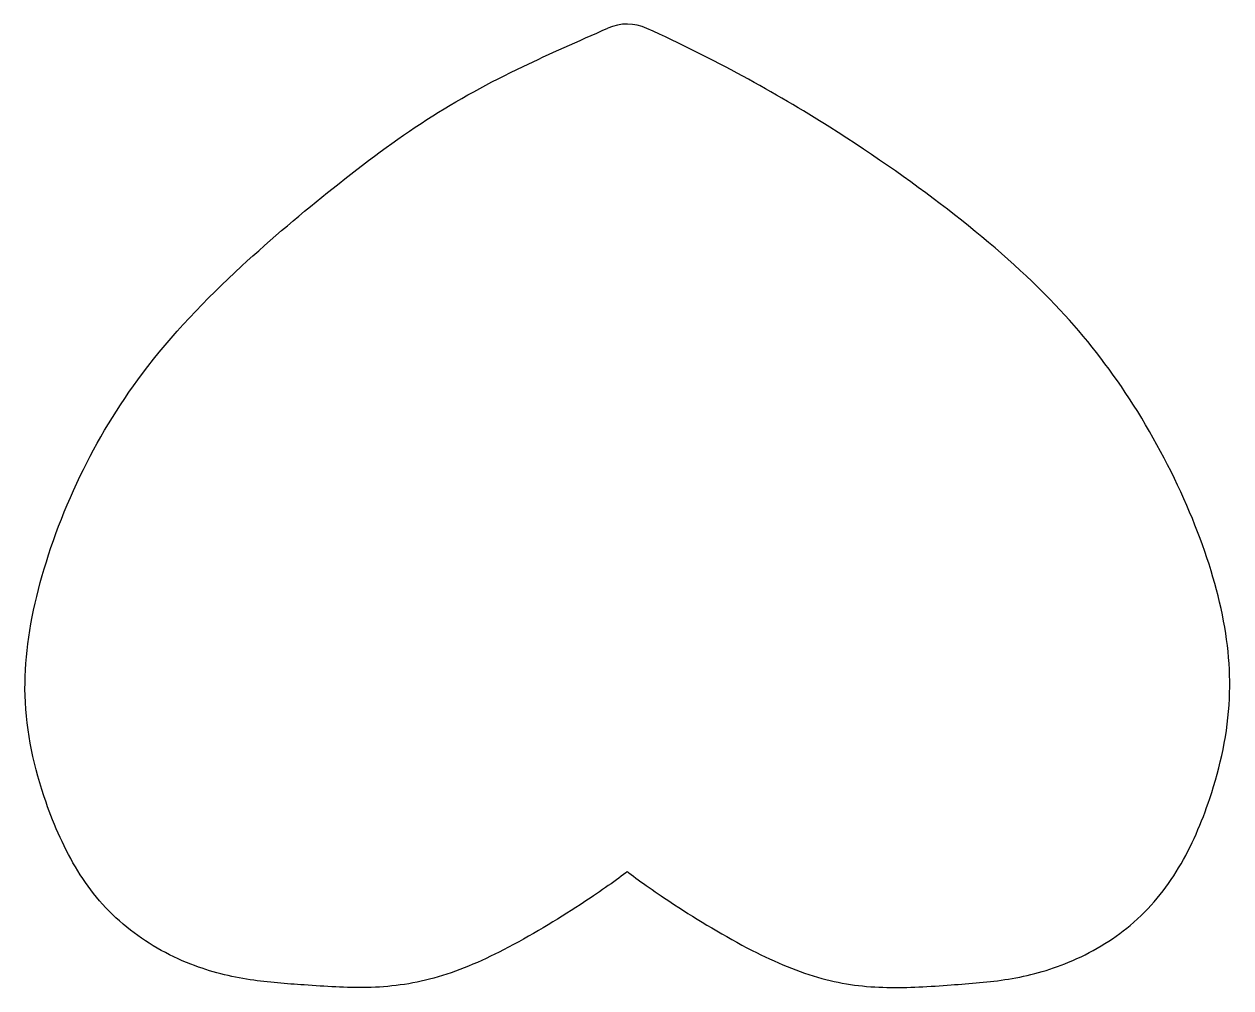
# Model space of a CAD drawing. Header units: millimetres. Extents: x -120 to 120, y -92 to 100.
import ezdxf

# ---------------------------------------------------------------- set-up
doc = ezdxf.new("R2010")
doc.units = ezdxf.units.MM
doc.layers.get('0').update_dxf_attribs({"linetype": 'CONTINUOUS'})

msp = doc.modelspace()

# ---------------------------------------------------------------- linework, layer by layer
msp.add_arc((-0.04, 90.35), 9.5, 65.5966, 113.66)
for points, knots in [([(0, -68.7), (-0.1, -68.78), (-0.2, -68.86), (-0.31, -68.94), (-2.6, -70.71), (-5.73, -72.9), (-9.4, -75.29), (-13.95, -78.26), (-19.26, -81.5), (-24.59, -84.24), (-29.23, -86.63), (-33.88, -88.61), (-38.46, -89.88), (-42.93, -91.11), (-47.34, -91.66), (-51.75, -91.74), (-55.9, -91.81), (-60.05, -91.54), (-64.22, -91.24), (-67.76, -90.99), (-71.32, -90.74), (-74.97, -90.2), (-78.83, -89.62), (-82.84, -88.65), (-86.76, -87.12), (-91.36, -85.33), (-95.78, -82.8), (-99.5, -79.77), (-103.52, -76.5), (-106.71, -72.66), (-109.24, -68.55), (-111.9, -64.24), (-113.92, -59.63), (-115.56, -54.91), (-117.95, -48.07), (-119.51, -41.01), (-119.73, -33.66), (-119.92, -26.97), (-118.99, -19.98), (-117.08, -12.58), (-115.2, -5.32), (-112.43, 2.34), (-108.76, 10), (-105.42, 16.95), (-101.29, 23.85), (-96.42, 30.34), (-90.63, 38.05), (-83.79, 45.17), (-76.7, 51.7), (-70.66, 57.27), (-64.48, 62.45), (-58.5, 67.23), (-52.18, 72.28), (-46.05, 76.85), (-39.84, 80.86), (-33.73, 84.81), (-27.49, 88.19), (-20.71, 91.43), (-15.45, 93.94), (-9.86, 96.41), (-3.85, 99.05)], [-0.0018277, -0.0018277, -0.0018277, -0.0018277, 0, 0, 0, 0.0415079, 0.0415079, 0.0415079, 0.0928556, 0.0928556, 0.0928556, 0.1376276, 0.1376276, 0.1376276, 0.1813471, 0.1813471, 0.1813471, 0.2225385, 0.2225385, 0.2225385, 0.2575064, 0.2575064, 0.2575064, 0.2945249, 0.2945249, 0.2945249, 0.3379626, 0.3379626, 0.3379626, 0.3849188, 0.3849188, 0.3849188, 0.4341422, 0.4341422, 0.4341422, 0.5055073, 0.5055073, 0.5055073, 0.5704061, 0.5704061, 0.5704061, 0.6340603, 0.6340603, 0.6340603, 0.6918728, 0.6918728, 0.6918728, 0.7605883, 0.7605883, 0.7605883, 0.8192458, 0.8192458, 0.8192458, 0.8811474, 0.8811474, 0.8811474, 0.9421376, 0.9421376, 0.9421376, 0.9895273, 0.9895273, 0.9895273, 0.9895273]), ([(0, -68.7), (0.1, -68.78), (0.2, -68.86), (0.31, -68.94), (2.6, -70.7), (5.72, -72.89), (9.39, -75.28), (14, -78.29), (19.41, -81.59), (24.81, -84.36), (29.46, -86.74), (34.12, -88.7), (38.69, -89.94), (43.03, -91.12), (47.32, -91.65), (51.6, -91.73), (55.86, -91.82), (60.11, -91.53), (64.38, -91.23), (68.14, -90.96), (71.91, -90.69), (75.8, -90.07), (79.72, -89.44), (83.79, -88.36), (87.73, -86.73), (92.18, -84.89), (96.41, -82.36), (99.98, -79.38), (103.97, -76.03), (107.12, -72.13), (109.62, -67.96), (112.23, -63.6), (114.2, -58.94), (115.8, -54.17), (117.95, -47.74), (119.4, -41.13), (119.72, -34.28), (120, -28.18), (119.36, -21.84), (117.77, -15.12), (116.22, -8.55), (113.79, -1.59), (110.65, 5.45), (107.44, 12.66), (103.51, 19.88), (99.01, 26.61), (94.86, 32.83), (90.22, 38.61), (85.05, 44.05), (79.16, 50.24), (72.55, 56.06), (65.04, 61.93), (57.65, 67.71), (49.39, 73.57), (40.24, 79.35), (29.33, 86.25), (17.18, 92.97), (3.89, 99)], [-0.001942, -0.001942, -0.001942, -0.001942, 0, 0, 0, 0.0440392, 0.0440392, 0.0440392, 0.0994317, 0.0994317, 0.0994317, 0.1470358, 0.1470358, 0.1470358, 0.1921789, 0.1921789, 0.1921789, 0.2369932, 0.2369932, 0.2369932, 0.2764228, 0.2764228, 0.2764228, 0.3161963, 0.3161963, 0.3161963, 0.3610713, 0.3610713, 0.3610713, 0.4113775, 0.4113775, 0.4113775, 0.4639978, 0.4639978, 0.4639978, 0.5349474, 0.5349474, 0.5349474, 0.5982523, 0.5982523, 0.5982523, 0.6600132, 0.6600132, 0.6600132, 0.7232757, 0.7232757, 0.7232757, 0.7817687, 0.7817687, 0.7817687, 0.8483484, 0.8483484, 0.8483484, 0.913869, 0.913869, 0.913869, 0.992049, 0.992049, 0.992049, 0.992049])]:
    msp.add_open_spline(points, degree=3, knots=knots)

doc.saveas('drawing.dxf')
